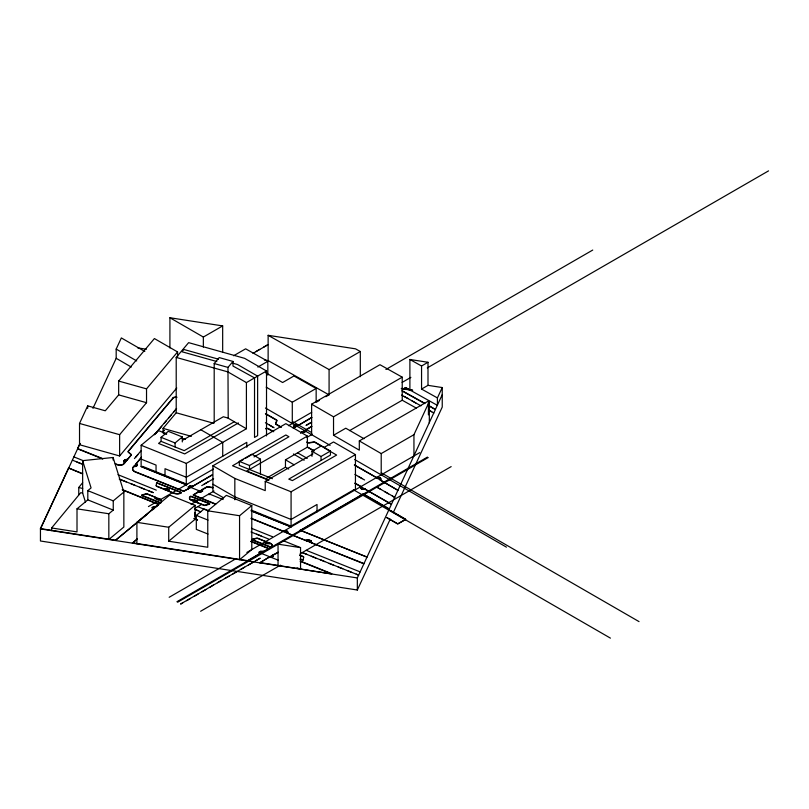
<?xml version="1.0" encoding="UTF-8"?>
<svg xmlns="http://www.w3.org/2000/svg" width="809" height="809" viewBox="0 0 809 809"><rect width="100%" height="100%" fill="white"/><g stroke="black" fill="none" stroke-linecap="round" stroke-linejoin="round"><path stroke-width="1.21" d="M169.91 347.981L169.92 317.745L222.667 325.906L222.667 352.249M292.292 423.522L292.292 402.235L266.191 387.167M354.393 464.862L376.185 477.441L379.279 477.441L380.827 478.341L379.279 479.545L397.988 490.345L380.827 480.324M380.827 480.01L354.393 465.175M156.582 482.771L156.218 485.622A1.658 0.961 0 0 0 156.744 486.411L174.532 493.541A5.481 3.165 0 0 0 181.145 493.045L181.145 492.732A5.481 3.165 0 0 1 174.532 493.237L167.564 490.75L168.818 489.405L167.018 488.687L163.974 489L156.744 486.098A1.658 0.961 0 0 1 156.218 485.309M194.736 516.152L195.1 513.614A1.658 0.961 0 0 0 194.575 512.825M194.736 516.466L195.1 513.927A1.658 0.961 0 0 0 194.575 513.139M176.777 388.007L119.631 455.973L79.525 444.728L79.525 423.451L87.685 405.855L105.291 410.79L118.66 394.893L118.66 381.049L154.398 338.556L177.576 351.945L177.576 356.961M92.964 408.323L116.183 358.306L116.183 349.083L121.35 337.929L144.801 351.47M390.231 519.125L357.335 590.014L40.45 540.999L40.45 528.611L68.583 467.996L82.599 473.619M80 443.383L77.603 448.55L102.753 458.642M80 443.696L40.45 528.924L357.335 577.939L442.24 394.681M413.945 455.963L413.945 434.686L429.326 401.537L428.416 401.031L359.307 440.925L359.307 450.158L333.53 435.272L333.53 416.817L402.225 377.166L402.225 400.233L349.589 430.621M428.001 362.28L409.89 359.479L409.89 389.989L437.416 405.37L437.416 397.927L442.24 387.551L428.001 385.347L421.56 389.068L421.56 366.002L428.001 362.28L428.001 385.347M393.417 512.259L442.24 407.069L442.24 387.551M173.237 397.684L128.328 451.098A1.638 0.951 0 0 0 128.439 452.049L130.916 454.152A1.658 0.961 0 0 1 131.119 454.992L123.797 464.022A4.399 2.538 0 0 1 117.841 465.013L115.323 464.002M78.766 494.754L78.766 487.463L82.649 482.7M51.614 530.643L51.614 527.974L80.799 492.641L82.67 493.146L85.481 502.187M119.631 455.973L119.631 434.686L146.53 402.7L146.53 388.866L177.576 351.945M166.603 434.008L163.064 433.017L163.064 428.396L176.21 412.772L176.21 357.416L188.628 342.642L244.611 358.336L266.515 370.987L266.515 435.92M173.237 397.998L128.328 451.412A1.638 0.951 0 0 0 128.439 452.352L130.916 454.466A1.658 0.961 0 0 1 131.119 455.305L126.507 460.806L124.687 459.765L123.878 461.575M123.716 461.221C124.232 458.774 129.592 459.492 125.729 459.916M134.436 458.602L140.918 450.896M154.367 434.767L176.584 408.484M214.193 422.885L214.193 363.544L219.209 357.578L232.982 361.441L232.982 366.052L254.532 377.904L254.532 437.426L257.626 435.647L257.626 376.124L237.533 364.525L232.759 363.18M137.823 454.698L135.437 457.51M155.328 433.867L156.926 431.976M159.312 429.134L161.699 426.303M164.085 423.461L166.472 420.619M168.859 417.778L171.255 414.936M173.642 412.105L176.028 409.263M141.474 457.146L133.091 467.43A6.583 3.802 0 0 0 134.941 471.88L183.714 491.417L212.12 475.156M162.508 432.127L164.055 430.287M141.474 457.459L135.588 464.457L137.409 465.185L136.438 466.338L133.657 466.753L134.628 465.6L136.438 466.024L137.409 464.872L136.61 463.426M162.508 432.441L164.055 430.6M228.209 418.213L227.966 367.407L232.982 361.441M303.213 559.858L300.19 559.08M156.633 482.67L181.519 492.61L156.653 482.953M122.321 489.576L158.685 504.361L155.156 507.688L153.356 506.656L152.112 507.688L152.658 509.448L115.566 540.23L40.45 528.611M209.662 504.149L205.405 505.382A1.658 0.961 0 0 1 203.939 505.362L191.136 500.215A4.369 2.528 0 0 1 190.691 496.463L209.662 503.835L205.405 505.069A1.658 0.961 0 0 1 203.939 505.049L195.242 501.873L196.809 500.65L191.136 499.911A4.369 2.528 0 0 1 190.691 496.15L209.652 503.542M268.386 548.927L268.376 548.259L250.921 541.231M51.614 527.974L77.007 531.897L77.007 508.831L87.807 499.871L87.807 490.648L91.083 487.928L82.609 460.655L113.098 457.489L123.848 492.064L123.848 527.033L108.831 539.502L108.831 513.755L113.25 510.095L113.25 500.862L123.848 492.064M136.903 543.84L136.903 522.331L169.708 495.098L195.141 505.322L195.141 519.277L168.717 541.221L168.717 527.256L195.141 505.322M146.925 514.514L115.566 540.23M152.658 509.761L153.902 508.73L152.112 507.688M156.4 506.656L158.625 504.513L122.321 489.89M137.257 539.128L132.413 543.142L137.257 538.814M208.024 534.061L196.314 529.369L196.314 515.404L204.121 508.922L208.803 510.803M168.717 541.221L207.761 547.258L207.761 510.803L226.358 495.361L251.791 505.585L251.791 549.574L239.565 559.727L239.565 515.727L251.791 505.585M186.282 484.722L141.13 466.55L141.15 445.274L158.736 430.681L166.694 433.877M238.392 422.945L184.715 453.93L158.574 443.423L161.072 441.35L161.072 437.335L168.302 431.328L182.298 436.951L182.298 441.926M175.068 446.972L175.068 442.958L182.298 436.951M311.516 417.464L296.933 426.201L295.386 424.988L293.839 425.888L293.839 427.668L295.386 427.091L293.839 425.888M212.12 474.843L191.662 486.978L189.842 485.926L188.264 486.836L188.517 488.788M202.351 489.415L200.784 490.638L202.604 491.053L202.351 489.415L206.71 486.907A1.658 0.961 0 0 1 208.146 486.745L212.413 487.402A1.638 0.951 0 0 0 213.151 487.423M311.768 426.252L300.523 433.058M287.61 531.826L287.529 531.321L285.961 532.534L307.845 541.332L309.412 540.109L311.243 540.837L311.435 542.384M132.413 542.829L247.544 560.647L259.345 553.831L259.092 552.193L260.66 551.293L262.49 552.335L268.406 548.593L250.921 541.545M273.179 554.782L259.74 562.842L268.467 557.502L270.034 556.905L271.854 557.32L273.432 556.42L273.179 554.782L278.195 552.183M311.435 542.07L311.495 542.788L311.243 540.837L309.665 542.06L363.878 563.519M252.236 539.603L271.005 547.096A4.369 2.528 0 0 0 270.56 543.345L268.275 542.738L266.707 543.335C261.853 541.899 269.185 544.477 270.56 543.658A4.369 2.528 0 0 1 271.005 547.41L252.054 540.038M141.858 495.27L160.718 502.723A5.461 3.155 0 0 0 159.858 498.951A5.238 1.921 -2.6 0 0 159.302 498.779L147.38 494.188A1.658 0.961 0 0 0 145.923 494.168L141.919 495.25M325.825 396.723L329.041 394.863L268.133 360.612L268.133 335.32L329.081 369.582L360.308 351.511L360.308 376.691M154.61 496.777L155.156 498.536L156.4 497.808L147.38 493.874A1.658 0.961 0 0 0 145.923 493.854L141.919 494.936M155.156 498.536L156.946 499.254L158.19 498.526L159.302 498.971A5.461 3.155 0 0 1 160.93 502.804M152.658 509.448L153.902 508.73M262.49 552.335L264.058 551.425M169.92 317.745L203.352 337.05L222.667 325.906M233.619 355.758L245.633 348.821L267.83 361.299L267.83 375.143M259.75 349.377L255.887 351.571M263.623 347.142L267.486 344.907M252.984 353.361L268.123 344.614M257.849 367.064L267.83 361.299M176.21 357.416L227.885 371.897L246.411 382.596L266.515 370.987M182.612 440.268L223.335 416.756L227.885 418.031L246.411 428.73L246.411 382.596M234.297 421.732L184.209 450.653L161.072 441.35M141.15 445.274L186.323 463.415L246.411 428.73M292.292 402.235L316.157 388.462L316.157 402.306L319.373 400.445M311.627 434.676L311.627 404.176L379.957 364.717L402.225 377.166M223.688 497.879L212.919 491.66L212.919 465.772L285.85 423.663L307.369 436.091L307.369 447.165L313.912 450.937M148.431 506.576L213.394 469.068M288.52 425.696L311.687 412.317M385.913 369.47L592.744 250.052M293.262 428.315L311.981 417.505M272.421 478.706L239.312 465.408L239.312 461.393L251.821 454.173L260.447 459.158L260.447 474.135M243.408 459.482L232.527 465.762L268.851 480.354M245.582 458.218L285.85 434.979L288.944 436.759L254.006 456.933M201.724 485.633L213.616 478.756M306.146 425.271L311.617 422.177M306.277 425.342L310.14 423.107M300.523 432.744L303.122 431.551L304.669 432.137L306.217 431.248L306.217 429.458M202.604 491.053L201.037 491.963L199.206 491.548L197.639 492.135L193.24 494.875L215.609 503.967M311.768 426.565L304.669 430.661L306.217 431.248M239.312 461.393L249.506 465.488L260.447 459.158M307.369 436.091L246.816 471.05L268.527 479.777M191.035 504.3L214.001 491.043M306.975 437.366L312.446 434.211M402.134 382.424L410.881 377.368M427.294 367.903L768.55 170.871M194.757 508.406L201.623 504.432M403.63 388.684L405.653 387.511L410.517 390.322M403.63 388.907L405.653 387.744L410.517 390.555M288.732 469.078L285.466 467.197L285.466 459.815L307.369 447.165M333.53 435.272L345.777 428.204L364.03 438.741M312.011 456.316L312.011 451.27L321.416 445.84M266.93 477.897L285.466 467.197M212.919 465.772L234.832 478.422L265.231 490.628L265.231 481.406L312.931 453.859M323.772 447.599L333.53 441.967L355.444 454.618L355.444 489.738M312.011 451.27L321.031 456.478L330.436 451.048L315.014 442.139A1.658 0.961 0 0 0 313.589 441.967L309.321 442.634A1.658 0.961 0 0 1 307.885 442.472L306.985 441.947M265.231 481.406L291.078 491.781L355.444 454.618M359.307 440.925L381.211 453.576L413.945 434.686M353.897 489.738L290.947 526.083L251.195 510.085M169.172 597.275L235.915 558.746M246.856 552.426L419.719 452.625M389.22 508.922L363.17 493.894L300.19 530.401M176.908 601.744L427.455 457.085M259.345 554.145L260.913 553.245L278.397 560.263M177.677 602.189L428.224 457.53M180.71 603.939L260.043 558.281M180.842 604.01L182.713 602.927M186.586 600.693L190.449 598.458M194.312 596.233L198.185 593.998M202.048 591.763L205.911 589.539M209.784 587.304L213.515 584.968M229.109 576.139L225.114 578.273M232.972 573.905L236.845 571.68M240.708 569.445L244.571 567.21M252.307 562.751L248.444 564.955M256.17 560.516L260.043 558.25M200.622 611.26L280.49 565.157M300.179 553.781L451.169 466.611M386.864 517.517L397.735 523.787L405.633 519.459L397.735 524.02L386.864 517.74M264.887 542.596L266.454 542.01L257.758 538.197A1.658 0.961 0 0 0 256.291 538.187L252.297 539.269M259.345 553.831L260.913 553.245L259.092 552.193M160.546 503.117L141.666 495.695M252.297 539.583L256.291 538.501A1.658 0.961 0 0 1 257.758 538.511L270.105 543.163L266.707 543.648M265.696 428.497L266.768 428.335A1.658 0.961 0 0 1 268.194 428.497L273.755 431.703M265.696 428.81L266.768 428.649A1.658 0.961 0 0 1 268.194 428.81L273.007 431.581M125.557 459.633L124.859 459.734M125.557 459.947L124.859 460.048M127.468 459.34L125.729 459.603M124.687 460.078L127.468 459.654M167.018 489L163.974 489.314L165.764 490.032L167.018 488.687L168.818 489.718L169.364 491.478L168.818 489.718M156.946 499.254L159.858 498.951M153.356 506.656L156.4 506.343M189.842 485.926L193.23 485.754M197.639 492.135L201.037 491.963M194.989 500.235L191.591 500.093L193.422 501.135C194.807 498.718 197.871 501.277 197.062 502.288M251.184 518.256L282.311 530.755L285.698 530.583L287.529 531.321L287.782 532.959M282.948 530.724C280.743 531.422 286.902 530.32 287.529 531.624L287.701 532.443M309.412 540.422C301.11 540.877 309.604 539.128 311.243 541.15L311.495 542.788M260.66 551.293L264.058 551.111M268.467 557.502L271.854 557.32M282.311 531.068L282.948 531.038M306.024 540.281L308.785 540.139M306.024 540.594L308.785 540.452M176.797 397.057L174.592 397.158A1.638 0.951 0 0 0 173.278 397.634M176.797 397.371L174.592 397.462A1.638 0.951 0 0 0 173.278 397.947M295.386 424.988L298.481 424.988M301.575 432.137L304.669 432.137M379.279 477.755L376.185 477.441L377.732 478.655C379.077 476.511 381.838 478.362 380.827 480.435M354.989 483.064L360.723 486.371L360.723 488.474L362.27 489.364L365.365 489.364L391.445 504.422M268.133 335.32L355.545 348.841L360.308 351.511M264.391 360.035L268.133 360.612M401.497 388.381L412.61 390.1M137.732 347.89L146.399 349.225M401.244 388.654L412.61 390.413M207.761 510.803L239.565 515.727M77.007 508.831L108.831 513.755M136.903 522.331L168.717 527.256M297.045 567.756L300.543 569.152L300.543 547.642L278.043 544.164L278.043 565.673M259.74 562.528L331.69 573.975L300.291 561.365M278.195 552.486L271.602 555.995L273.432 556.42M78.766 487.463L82.67 488.525L82.67 493.146M218.45 359.176L183.865 349.478L181.954 351.753L216.812 361.522M214.193 363.544L227.966 367.407M118.66 381.049L146.53 388.866M118.66 394.893L146.53 402.7M176.21 412.772L213.667 423.269M163.064 428.396L191.379 436.334M181.944 438.306L185.483 439.297M79.525 423.451L119.631 434.686M161.072 437.335L175.068 442.958M141.13 459.108L156.046 465.094L156.046 472.537M141.13 466.55L186.323 484.702M251.235 510.904L291.078 526.902L291.078 491.781M115.323 463.688L117.841 464.7A4.399 2.538 0 0 0 123.807 463.709L125.537 461.959L123.716 460.908L124.566 463.102L123.777 461.342M77.603 448.853L102.753 458.956M215.609 504.28L193.24 495.189L206.71 487.22A1.658 0.961 0 0 1 208.146 487.058L212.413 487.716A1.638 0.951 0 0 0 213.151 487.736M251.184 518.569L363.878 563.833M283.716 540.887L300.543 547.642M83.479 460.766L73.902 456.893M118.013 474.701L156.309 490.143M208.216 510.924L197.75 506.626M251.457 528.287L272.491 536.741M306.176 550.302L360.167 571.892M82.892 464.437L72.395 460.129M119.236 479.039L153.295 492.651L148.694 490.932M200.784 511.784L194.838 509.437L198.306 510.701M251.033 531.968L268.558 539.006M121.765 480.121L126.255 481.921M135.234 485.521L130.846 483.61M256.665 534.162L261.145 535.932M311.232 556.208L315.712 558.008M324.692 561.618L320.313 559.697M329.182 563.418L333.672 565.218M299.623 555.014L303.102 556.41A1.658 0.961 0 0 1 303.638 557.199L303.163 560.222L300.19 559.393M299.775 555.389L303.102 556.723A1.658 0.961 0 0 1 303.638 557.512M196.314 515.404L208.024 520.106M194.079 518.397L197.558 519.793M300.291 561.052L331.69 573.662M82.599 473.932L68.583 467.996M194.079 518.711L196.395 519.641M195.141 519.277L197.386 520.187M87.807 490.648L113.25 500.862M87.807 499.871L113.25 510.095M142.515 466.338L187.071 484.267M223.122 499.547L209.066 493.894L209.066 494.784M251.245 510.863L291.078 526.902M190.843 487.453L201.087 491.579M402.144 390.707L424.725 403.266M429.023 405.663L435.475 409.566L429.023 405.976M402.144 391.01L424.725 403.58M409.89 359.479L421.56 366.002M421.56 389.068L437.416 397.927M401.658 395.045L420.973 405.845M428.76 410.092L433.857 413.045M411.933 400.87L415.866 403.034M429.619 410.719L431.703 411.741M402.225 400.233L416.413 408.161M316.157 388.462L293.95 375.983L282.624 382.526L265.443 372.595M282.311 530.755L284.131 531.806L285.698 530.896M188.264 486.836L190.095 487.878L183.572 491.083L134.941 471.566A6.583 3.802 0 0 1 133.091 467.117L133.657 466.439L136.438 466.338M311.627 404.176L333.53 416.817M292.818 421.722L311.384 432.441M381.282 472.8L639.029 621.605M265.453 408.019L330.112 445.354M354.686 459.542L506.444 547.157M265.473 413.53L276.375 419.82A1.638 0.951 0 0 1 276.799 420.731L275.657 423.198A1.658 0.961 0 0 0 275.94 424.027L281.117 427.021M265.473 413.844L276.375 420.134A1.638 0.951 0 0 1 276.799 421.044L275.657 423.512A1.658 0.961 0 0 0 275.94 424.341L281.117 427.334M323.883 447.559L315.014 442.452A1.658 0.961 0 0 0 313.589 442.28L309.321 442.948A1.658 0.961 0 0 1 307.885 442.786L306.985 442.26M324.51 448.075L336.625 455.062L292.413 480.586L288.773 479.12L330.436 455.062L330.436 451.048M265.413 422.733L274.12 427.759M307.511 447.033L314.003 450.714M354.898 474.398L364.586 479.99M269.417 425.119L273.28 427.354M313.882 450.785L312.072 449.571M358.336 476.461L362.21 478.685M384.629 491.629L388.492 493.864M394.65 497.424L392.365 496.099M391.445 504.118L354.989 483.377M297.56 452.818L307.268 458.41M116.183 349.083L136.681 360.915M389.22 509.073L363.17 493.894M293.394 453.98L304.174 460.2M390.342 510.408L405.633 519.236M390.342 510.631L405.633 519.459M353.766 489.941L610.421 638.129M116.183 358.306L131.291 367.033M285.466 459.815L294.183 464.851M200.814 429.751L222.728 442.402L222.728 456.246M212.919 484.227L234.832 496.868L291.078 519.459L317.027 504.472L317.027 511.915M360.723 486.371L362.27 487.574L360.723 488.161L362.27 489.051L365.365 489.051L363.817 488.474L362.27 489.364M82.67 488.525L82.609 460.655M287.731 532.646L287.782 533.262M264.887 542.91L264.634 541.272M429.326 401.537L429.326 422.814M428.416 401.031L428.416 414.865M408.141 398.564L404.075 396.481M394.782 497.313L376.893 487.17L380.766 489.374M381.211 453.576L381.211 474.853M357.335 577.939L357.335 590.014M356.213 574.117L358.67 575.128L302.253 552.577L306.844 554.286M351.622 572.398L347.243 570.517M342.753 568.707L338.162 566.998M329.081 369.582L329.081 394.772M321.031 456.478L321.031 460.493M249.506 465.488L249.506 469.503M246.796 447.306L246.796 442.341L186.323 477.259L165.016 468.704L165.016 476.147M234.832 478.422L234.832 499.8M221.251 580.498L217.378 582.733M207.943 481.931L204.08 484.166M203.352 337.05L203.352 347.081M186.323 463.415L186.282 485.612M144.214 489.101L139.826 487.21M113.098 457.489L113.098 460.008M87.685 405.855L87.685 408.373M81.476 463.779L76.885 462.06M366.892 557.037L300.19 530.249L366.892 557.037"/></g></svg>
